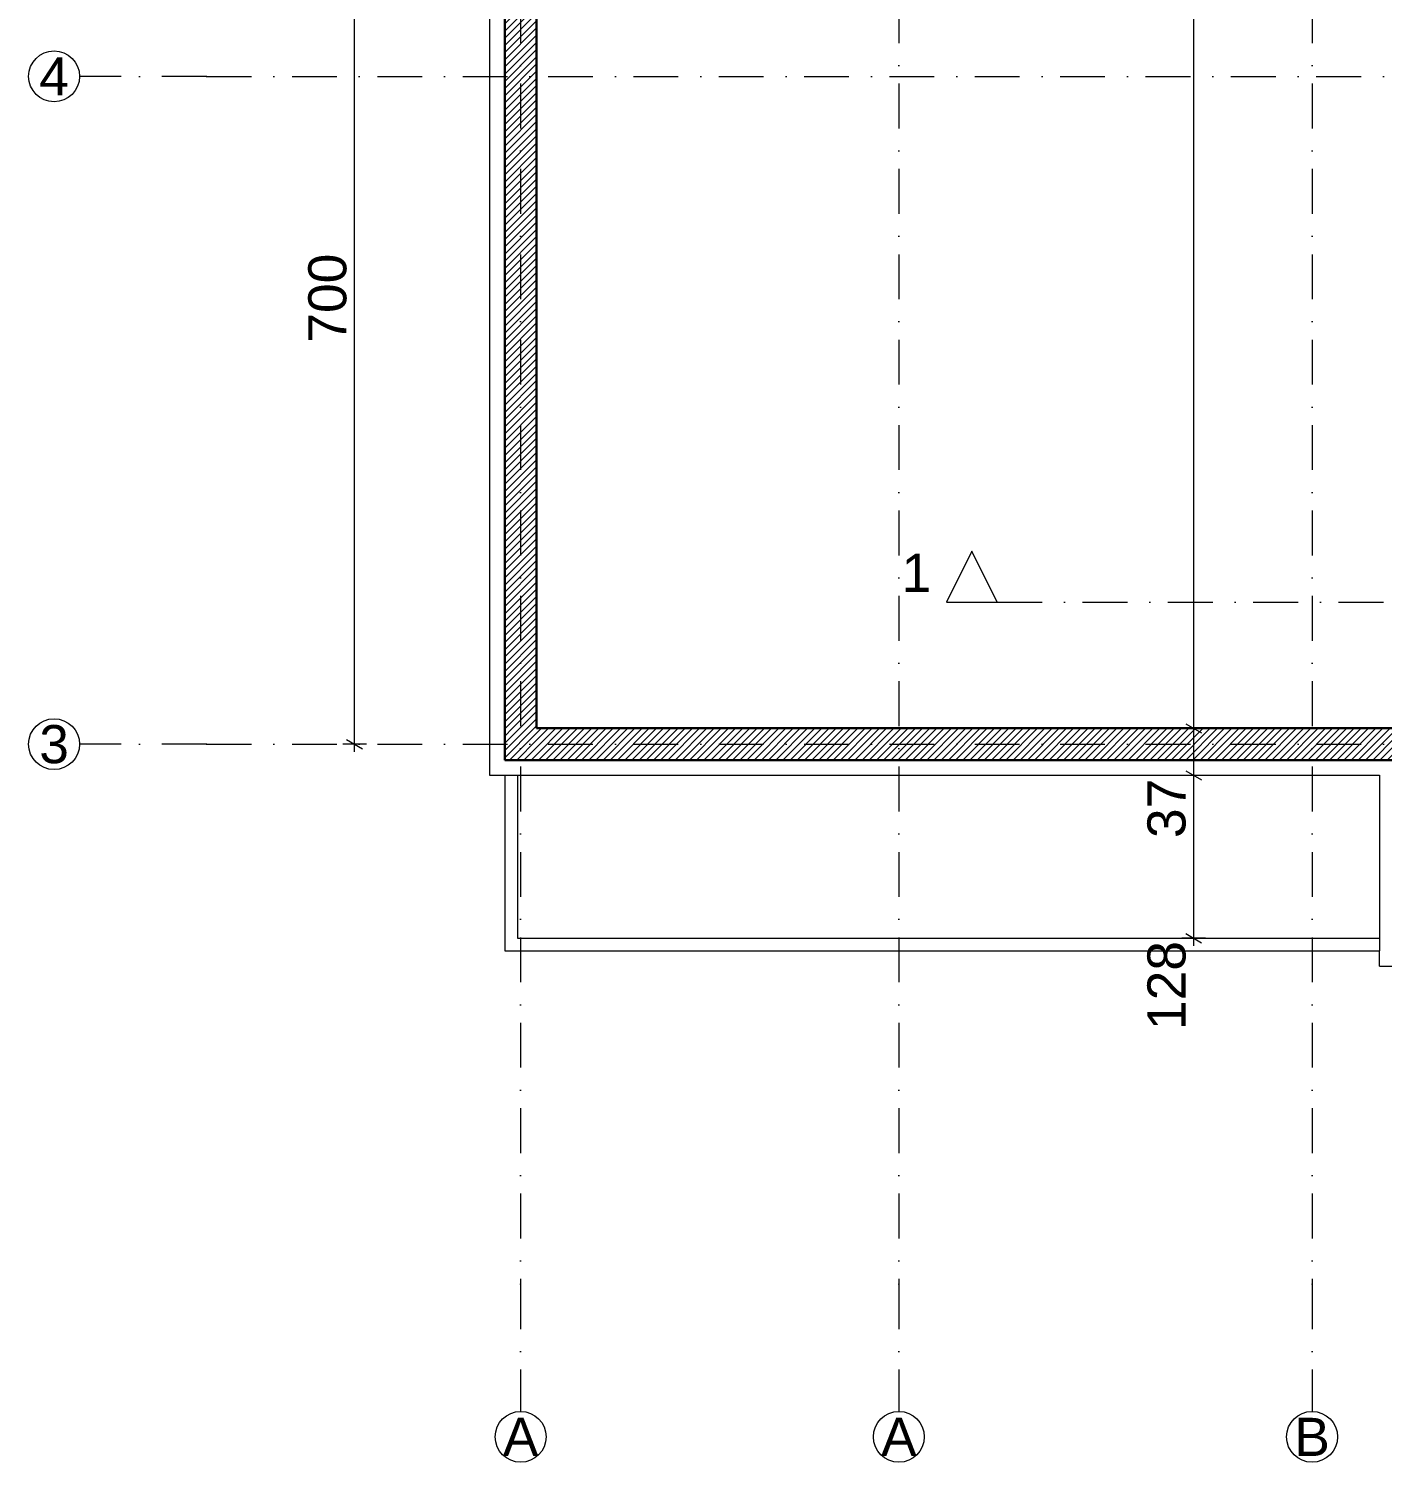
# Model space of a CAD drawing. Header units: centimetres. Extents: x -2083 to 1540, y -695 to 1912.
# Drawn here: x -2083 to -1018, y -588 to 539 of the extents above; entities that cross this region are included whole.
import ezdxf
from ezdxf.enums import TextEntityAlignment as Align

# ---------------------------------------------------------------- set-up
doc = ezdxf.new("R2010")
doc.units = ezdxf.units.CM
doc.header["$MEASUREMENT"] = 0
doc.linetypes.add('Dot & Dashed', pattern=[67.027776, 35.277777, -17.638888, 0, -14.111111])
for name, color, linetype in [('2D Drafting - General', 7, 'Continuous'), ('fill', 7, 'Continuous'), ('оси', 7, 'Continuous'), ('размери', 7, 'Continuous'), ('разрези', 7, 'Continuous'), ('стени', 7, 'Continuous')]:
    doc.layers.add(name, color=color, linetype=linetype)
doc.styles.add('GENERATED_STYLE_1', font='arial.ttf')
doc.dimstyles.new('GENERATED_STYLE__3', dxfattribs={"dimtxt": 30, "dimasz": 9.5, "dimexe": 0.18, "dimexo": 0.0625, "dimgap": 0, "dimtad": 1, "dimzin": 0, "dimdsep": 46, "dimtxsty": 'GENERATED_STYLE_1', "dimblk": 'ARROWHEAD_2', "dimblk1": 'ARROWHEAD_2', "dimblk2": 'ARROWHEAD_2', "dimcen": 0.09, "dimse1": 1, "dimse2": 1, "dimclrd": 151, "dimclre": 151, "dimclrt": 7, "dimazin": 0, "dimtfac": 1, "dimtdec": 4, "dimtmove": 0, "dimatfit": 3, "dimfxl": 0, "dimtolj": 1, "dimtzin": 0, "dimarcsym": 0})
pattern_1 = [(45, (0, 0), (-2.828427, 2.828427), [])]

# ---------------------------------------------------------------- blocks, each defined once
blk = doc.blocks.new('Standard grid marker[15]', base_point=(-1695.8, 1871.6))
at = {"layer": 'оси', "color": 102, "linetype": 'Dot & Dashed', "lineweight": 15}
for p, q in [((-1695.8, 1771.6), (-1695.8, -447.8)), ((-1695.8, -447.8), (-1695.8, -547.8))]:
    blk.add_line(p, q, dxfattribs=at)
at = {"layer": 'оси', "color": 7, "linetype": 'Continuous', "lineweight": 5}
blk.add_circle((-1695.8, -567.8), 20, dxfattribs=at)
at = {"layer": 'оси', "color": 102, "linetype": 'Dot & Dashed', "lineweight": 15}
blk.add_point((-1695.8, -447.8), dxfattribs=at)
blk.add_point((-1695.8, -447.8), dxfattribs=at)
at = {"layer": 'оси', "color": 7, "lineweight": 30, "style": 'GENERATED_STYLE_1'}
for tag, p in [('AC_MarkerText_1_0', (-1695.8, 1906.6)), ('AC_MarkerText_1_1', (-1695.8, -552.8))]:
    blk.add_attdef(tag, text='', height=30, rotation=360, dxfattribs=at).set_placement(p, align=Align.TOP_CENTER)
blk = doc.blocks.new('Standard grid marker[18]', base_point=(-2042.7, -23.2))
at = {"layer": 'оси', "color": 102, "linetype": 'Dot & Dashed', "lineweight": 15}
for q in [(-2042.7, -23.2), (1400.3, -23.2)]:
    blk.add_line((-1942.7, -23.2), q, dxfattribs=at)
at = {"layer": 'оси', "color": 7, "linetype": 'Continuous', "lineweight": 5}
blk.add_circle((-2062.7, -23.2), 20, dxfattribs=at)
at = {"layer": 'оси', "color": 102, "linetype": 'Dot & Dashed', "lineweight": 15}
blk.add_point((-1942.7, -23.2), dxfattribs=at)
blk.add_point((-1942.7, -23.2), dxfattribs=at)
at = {"layer": 'оси', "color": 7, "lineweight": 30, "style": 'GENERATED_STYLE_1'}
for tag, p in [('AC_MarkerText_1_0', (-2062.7, -8.2)), ('AC_MarkerText_1_1', (1520.3, -8.2))]:
    blk.add_attdef(tag, text='', height=30, dxfattribs=at).set_placement(p, align=Align.TOP_CENTER)
blk = doc.blocks.new('Standard grid marker[22]', base_point=(-2042.7, 501.8))
at = {"layer": 'оси', "color": 102, "linetype": 'Dot & Dashed', "lineweight": 15}
for q in [(-2042.7, 501.8), (1400.3, 501.8)]:
    blk.add_line((-1942.7, 501.8), q, dxfattribs=at)
at = {"layer": 'оси', "color": 7, "linetype": 'Continuous', "lineweight": 5}
blk.add_circle((-2062.7, 501.8), 20, dxfattribs=at)
at = {"layer": 'оси', "color": 102, "linetype": 'Dot & Dashed', "lineweight": 15}
blk.add_point((-1942.7, 501.8), dxfattribs=at)
blk.add_point((-1942.7, 501.8), dxfattribs=at)
at = {"layer": 'оси', "color": 7, "lineweight": 30, "style": 'GENERATED_STYLE_1'}
for tag, p in [('AC_MarkerText_1_0', (-2062.7, 516.8)), ('AC_MarkerText_1_1', (1520.3, 516.8))]:
    blk.add_attdef(tag, text='', height=30, dxfattribs=at).set_placement(p, align=Align.TOP_CENTER)
blk = doc.blocks.new('Standard grid marker[24]', base_point=(-1073.3, 1871.6))
at = {"layer": 'оси', "color": 102, "linetype": 'Dot & Dashed', "lineweight": 15}
for p, q in [((-1073.3, 1771.6), (-1073.3, -447.8)), ((-1073.3, -447.8), (-1073.3, -547.8))]:
    blk.add_line(p, q, dxfattribs=at)
at = {"layer": 'оси', "color": 7, "linetype": 'Continuous', "lineweight": 5}
blk.add_circle((-1073.3, -567.8), 20, dxfattribs=at)
at = {"layer": 'оси', "color": 102, "linetype": 'Dot & Dashed', "lineweight": 15}
blk.add_point((-1073.3, -447.8), dxfattribs=at)
blk.add_point((-1073.3, -447.8), dxfattribs=at)
at = {"layer": 'оси', "color": 7, "lineweight": 30, "style": 'GENERATED_STYLE_1'}
for tag, p in [('AC_MarkerText_1_0', (-1073.3, 1906.6)), ('AC_MarkerText_1_1', (-1073.3, -552.8))]:
    blk.add_attdef(tag, text='', height=30, rotation=360, dxfattribs=at).set_placement(p, align=Align.TOP_CENTER)
blk = doc.blocks.new('Standard grid marker[25]', base_point=(-1398.3, 1871.6))
at = {"layer": 'оси', "color": 102, "linetype": 'Dot & Dashed', "lineweight": 15}
for p, q in [((-1398.3, 1771.6), (-1398.3, -447.8)), ((-1398.3, -447.8), (-1398.3, -547.8))]:
    blk.add_line(p, q, dxfattribs=at)
at = {"layer": 'оси', "color": 7, "linetype": 'Continuous', "lineweight": 5}
blk.add_circle((-1398.3, -567.8), 20, dxfattribs=at)
at = {"layer": 'оси', "color": 102, "linetype": 'Dot & Dashed', "lineweight": 15}
blk.add_point((-1398.3, -447.8), dxfattribs=at)
blk.add_point((-1398.3, -447.8), dxfattribs=at)
at = {"layer": 'оси', "color": 7, "lineweight": 30, "style": 'GENERATED_STYLE_1'}
for tag, p in [('AC_MarkerText_1_0', (-1398.3, 1906.6)), ('AC_MarkerText_1_1', (-1398.3, -552.8))]:
    blk.add_attdef(tag, text='', height=30, rotation=360, dxfattribs=at).set_placement(p, align=Align.TOP_CENTER)
blk = doc.blocks.new('*D90')
at = {"layer": 'размери', "color": 151, "linetype": 'Continuous', "lineweight": 13}
for p, q in [((-1817, 676.8), (-1835.7, 676.8)), ((-1826.4, -23.2), (-1826.4, 676.8)), ((-1817, -23.2), (-1835.7, -23.2)), ((-1826.4, -29.3), (-1826.4, -23.2))]:
    blk.add_line(p, q, dxfattribs=at)
at = {"layer": 'размери', "color": 161, "linetype": 'Continuous', "lineweight": 13}
for p, q in [((-1832.6, 680.4), (-1820.1, 673.2)), ((-1832.6, -19.6), (-1820.1, -26.8))]:
    blk.add_line(p, q, dxfattribs=at)
at = {"layer": 'размери', "color": 7, "lineweight": 30, "insert": (-1832.4, 292.5), "char_height": 30, "attachment_point": 7, "rotation": 90, "style": 'GENERATED_STYLE_1'}
blk.add_mtext('\\A1;{\\pql;\\fArial|b0|i0|c204|p0;\\W1.000000;700}', dxfattribs=at)
blk = doc.blocks.new('ARROWHEAD_2')
at = {"color": 0, "linetype": 'Continuous', "lineweight": 0}
for p, q in [((0, 0), (-1, 0)), ((-0.38, -0.66), (0.38, 0.66))]:
    blk.add_line(p, q, dxfattribs=at)
blk = doc.blocks.new('*D97')
at = {"layer": 'размери', "color": 151, "linetype": 'Continuous', "lineweight": 13}
for p, q in [((-1166.4, -47.7), (-1166.4, -10.7)), ((-1157.1, -47.7), (-1175.8, -47.7)), ((-1166.4, -175.7), (-1166.4, -47.7)), ((-1157.1, -175.7), (-1175.8, -175.7)), ((-1166.4, -181.8), (-1166.4, -175.7))]:
    blk.add_line(p, q, dxfattribs=at)
at = {"layer": 'размери', "color": 161, "linetype": 'Continuous', "lineweight": 13}
for p, q in [((-1172.7, -44.1), (-1160.2, -51.3)), ((-1172.7, -172.1), (-1160.2, -179.3))]:
    blk.add_line(p, q, dxfattribs=at)
at = {"layer": 'размери', "color": 7, "lineweight": 30, "char_height": 30, "attachment_point": 7, "rotation": 90, "style": 'GENERATED_STYLE_1'}
for s, insert in [('\\A1;{\\pql;\\fArial|b0|i0|c204|p0;\\W1.000000;37}', (-1172.4, -97)), ('\\A1;{\\pql;\\fArial|b0|i0|c204|p0;\\W1.000000;128}', (-1172.4, -247.9))]:
    blk.add_mtext(s, dxfattribs=dict(at, insert=insert))
blk = doc.blocks.new('*D98')
at = {"layer": 'размери', "color": 151, "linetype": 'Continuous', "lineweight": 13}
for p, q in [((-1157.1, -10.7), (-1175.8, -10.7)), ((-1166.4, -47.7), (-1166.4, -10.7))]:
    blk.add_line(p, q, dxfattribs=at)
at = {"layer": 'размери', "color": 161, "linetype": 'Continuous', "lineweight": 13}
for p, q in [((-1172.7, -7.1), (-1160.2, -14.3)), ((-1172.7, -44.1), (-1160.2, -51.3))]:
    blk.add_line(p, q, dxfattribs=at)
blk = doc.blocks.new('*D99')
at = {"layer": 'размери', "color": 151, "linetype": 'Continuous', "lineweight": 13}
for p, q in [((-1157.1, 1364.3), (-1175.8, 1364.3)), ((-1166.4, -10.7), (-1166.4, 1364.3)), ((-1157.1, -10.7), (-1175.8, -10.7))]:
    blk.add_line(p, q, dxfattribs=at)
at = {"layer": 'размери', "color": 161, "linetype": 'Continuous', "lineweight": 13}
for p, q in [((-1172.7, 1367.9), (-1160.2, 1360.7)), ((-1172.7, -7.1), (-1160.2, -14.3))]:
    blk.add_line(p, q, dxfattribs=at)
at = {"layer": 'размери', "color": 7, "lineweight": 30, "char_height": 30, "attachment_point": 7, "rotation": 90, "style": 'GENERATED_STYLE_1'}
for s, insert in [('\\A1;{\\pql;\\fArial|b0|i0|c204|p0;\\W1.000000;37}', (-1172.4, 1315)), ('\\A1;{\\pql;\\fArial|b0|i0|c204|p0;\\W1.000000;1\xa0375}', (-1172.4, 602.5))]:
    blk.add_mtext(s, dxfattribs=dict(at, insert=insert))

msp = doc.modelspace()

# ---------------------------------------------------------------- hatches: boundary and pattern name
at = {"layer": 'fill', "linetype": 'Continuous', "lineweight": 13}
h = msp.add_hatch(dxfattribs=at)
h.set_pattern_fill('Common_Brick', color=253, style=0, pattern_type=2)
h.set_pattern_definition(pattern_1)
h.paths.add_polyline_path([(-1683.272, -10.667), (-1683.272, 1214.333), (-1708.272, 1214.333), (-1708.272, -10.667)])
h = msp.add_hatch(dxfattribs=at)
h.set_pattern_fill('Common_Brick', color=253, style=0, pattern_type=2)
h.set_pattern_definition(pattern_1)
h.paths.add_polyline_path([(-1683.272, -10.667), (-1708.272, -35.667), (-1683.272, -35.667)])
h = msp.add_hatch(dxfattribs=at)
h.set_pattern_fill('Common_Brick', color=253, style=0, pattern_type=2)
h.set_pattern_definition(pattern_1)
h.paths.add_polyline_path([(-1708.272, -10.667), (-1708.272, -35.667), (-1683.272, -10.667)])
h = msp.add_hatch(dxfattribs=at)
h.set_pattern_fill('Common_Brick', color=253, style=0, pattern_type=2)
h.set_pattern_definition(pattern_1)
h.paths.add_polyline_path([(-1008.272, -10.667), (-1683.272, -10.667), (-1683.272, -35.667), (-1008.272, -35.667)])

# ---------------------------------------------------------------- linework, layer by layer
at = {"layer": '2D Drafting - General', "color": 7, "linetype": 'Continuous', "lineweight": 13}
for p, q in [((-1708.272, -47.667), (-1708.272, -185.667)), ((-1698.272, -47.667), (-1698.272, -175.667)), ((-1698.272, -175.667), (-1020.272, -175.667)), ((-1708.272, -185.667), (-1020.272, -185.667))]:
    msp.add_line(p, q, dxfattribs=at)
at = {"layer": 'разрези', "color": 151, "linetype": 'Dot & Dashed', "lineweight": 13}
msp.add_line((-1320.905, 88.477), (652.357, 88.477), dxfattribs=at)
at = {"layer": 'разрези', "color": 161, "linetype": 'Continuous', "lineweight": 13, "flags": 128}
msp.add_lwpolyline([(-1360.905, 88.477), (-1320.905, 88.477), (-1340.905, 128.477)], close=True, dxfattribs=at)
at = {"layer": 'стени', "color": 7, "linetype": 'Continuous', "lineweight": 30}
for p, q in [((-1708.272, 1214.333), (-1708.272, -10.667)), ((-1708.272, -10.667), (-1708.272, -35.667)), ((-1708.272, -35.667), (-1683.272, -35.667)), ((-1708.272, -35.667), (-1683.272, -35.667)), ((-1683.272, -35.667), (-1008.272, -35.667))]:
    msp.add_line(p, q, dxfattribs=at)
at = {"layer": 'стени', "color": 30, "linetype": 'Continuous', "lineweight": 20, "flags": 128}
for points in [[(-1720.272, 1251.333), (-1720.272, -47.667)], [(-1720.272, -47.667), (-1708.272, -47.667)], [(-1708.272, -47.667), (-1020.272, -47.667)], [(-1020.272, -47.667), (-1020.272, -185.667)], [(-1020.272, -197.667), (-1020.272, -185.667)], [(-1020.272, -197.667), (-458.272, -197.667)]]:
    msp.add_lwpolyline(points, dxfattribs=at)
at = {"layer": 'стени', "color": 7, "linetype": 'Continuous', "lineweight": 30, "flags": 128}
for points in [[(-1683.272, -10.667), (-1683.272, 1214.333)], [(-1008.272, -10.667), (-1683.272, -10.667)]]:
    msp.add_lwpolyline(points, dxfattribs=at)

# ---------------------------------------------------------------- block references
at = {"layer": 'оси', "color": 8, "linetype": 'Continuous', "lineweight": 15}
ref = msp.add_blockref('Standard grid marker[15]', (-1695.772, 1871.596), dxfattribs=at)
ref.add_attrib('AC_MarkerText_1_1', 'A', dxfattribs={"color": 7, "lineweight": 30, "height": 30, "rotation": 360, "style": 'GENERATED_STYLE_1'}).set_placement((-1695.772, -552.817), align=Align.TOP_CENTER)
ref = msp.add_blockref('Standard grid marker[25]', (-1398.272, 1871.596), dxfattribs=at)
ref.add_attrib('AC_MarkerText_1_1', 'A', dxfattribs={"color": 7, "lineweight": 30, "height": 30, "rotation": 360, "style": 'GENERATED_STYLE_1'}).set_placement((-1398.272, -552.817), align=Align.TOP_CENTER)
ref = msp.add_blockref('Standard grid marker[24]', (-1073.272, 1871.596), dxfattribs=at)
ref.add_attrib('AC_MarkerText_1_1', 'B', dxfattribs={"color": 7, "lineweight": 30, "height": 30, "rotation": 360, "style": 'GENERATED_STYLE_1'}).set_placement((-1073.272, -552.817), align=Align.TOP_CENTER)
ref = msp.add_blockref('Standard grid marker[22]', (-2042.711, 501.833), dxfattribs=at)
ref.add_attrib('AC_MarkerText_1', '4', dxfattribs={"color": 7, "lineweight": 30, "height": 30, "style": 'GENERATED_STYLE_1'}).set_placement((-2062.711, 516.833), align=Align.TOP_CENTER)
ref = msp.add_blockref('Standard grid marker[18]', (-2042.711, -23.167), dxfattribs=at)
ref.add_attrib('AC_MarkerText_1', '3', dxfattribs={"color": 7, "lineweight": 30, "height": 30, "style": 'GENERATED_STYLE_1'}).set_placement((-2062.711, -8.167), align=Align.TOP_CENTER)

# ---------------------------------------------------------------- texts
at = {"layer": 'разрези', "color": 5, "lineweight": 13, "insert": (-1372.905, 96.477), "char_height": 30, "attachment_point": 9, "style": 'GENERATED_STYLE_1'}
msp.add_mtext('\\A1;{\\pqr;\\pt0;\\fArial|b0|i0|c204|p0;\\W1.000000;1}', dxfattribs=at)

# ---------------------------------------------------------------- dimensions: what is measured, and where the dimension line sits
at = {"layer": 'размери', "color": 151, "linetype": 'Continuous', "lineweight": 13}
for base, p1, p2, picture, middle in [((-1166.439, 1364.333), (-1333.272, -10.667), (-910.772, 1364.333), '*D99', (-1187.439, 653.935)), ((-1826.36, 676.833), (-1818.788, -23.167), (-1861.694, 676.833), '*D90', (-1847.36, 326.757)), ((-1166.439, -10.667), (-1370.272, -47.667), (-1333.272, -10.667), '*D98', (-1187.439, -74.212)), ((-1166.439, -47.667), (-1045.294, -175.667), (-1370.272, -47.667), '*D97', (-1187.439, -213.678))]:
    dim = msp.add_linear_dim(base=base, p1=p1, p2=p2, angle=90, dimstyle='GENERATED_STYLE__3', dxfattribs=at)
    dim.commit()
    dim.dimension.update_dxf_attribs({"geometry": picture, "text_midpoint": middle, "dimtype": 160, "text_rotation": 90})

doc.saveas('drawing.dxf')
